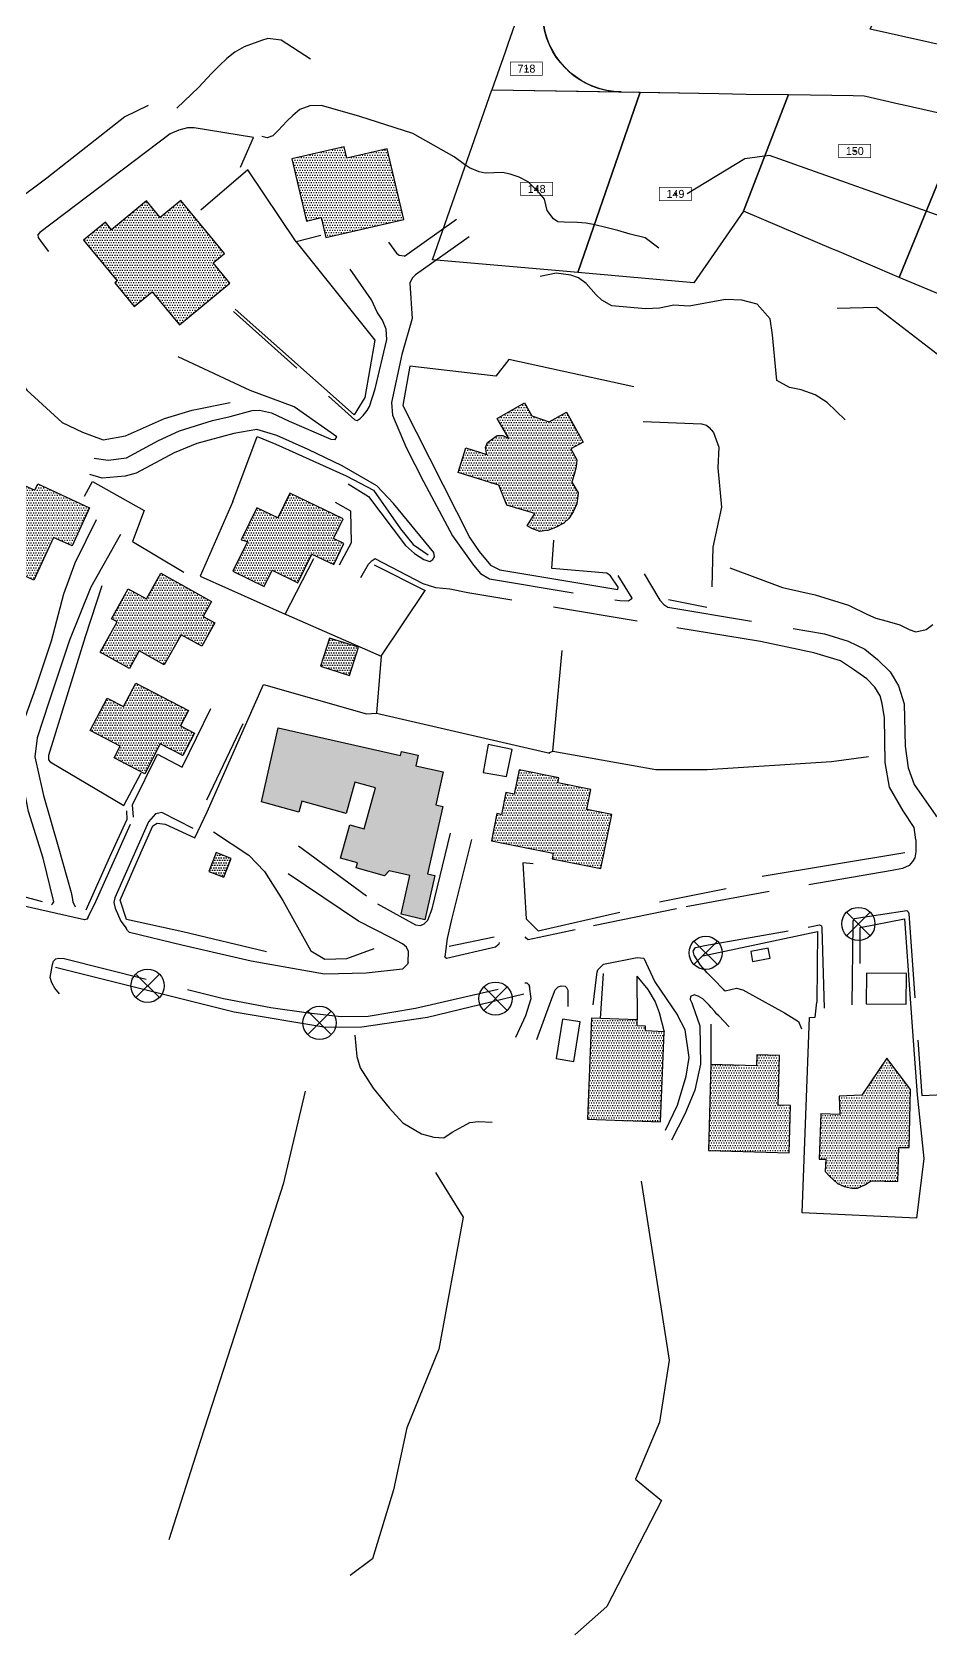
# Model space of a CAD drawing. Header units: metres. Extents: x 222509 to 223547, y 765290 to 766147.
# Drawn here: x 223133 to 223267.8, y 765388.2 to 765628.6 of the extents above; entities that cross this region are included whole.
import ezdxf
from ezdxf.enums import TextEntityAlignment as Align

# ---------------------------------------------------------------- set-up
doc = ezdxf.new("R2010")
doc.units = ezdxf.units.M
doc.linetypes.add('DASHED', pattern=[19.05, 12.7, -6.35])
for name, color, linetype, lineweight in [('M1510', 8, 'Continuous', 25), ('M2207', 8, 'Continuous', 25), ('M2401', 8, 'DASHED', 25), ('M2404', 8, 'DASHED', 25), ('M2405', 8, 'DASHED', 25), ('M2605', 8, 'Continuous', 25)]:
    doc.layers.add(name, color=color, linetype=linetype, lineweight=lineweight)
for name, color, linetype in [('M2200', 8, 'Continuous'), ('M2299', 9, 'Continuous'), ('M2602', 8, 'Continuous'), ('M2606', 253, 'Continuous'), ('M4402', 8, 'Continuous'), ('pcell', 160, 'Continuous'), ('scellno', 160, 'Continuous')]:
    doc.layers.add(name, color=color, linetype=linetype)
doc.styles.add('HEBTXT', font='HEBTXT.SHX', dxfattribs={"width": 0.86})
doc.styles.add('MAVAT_HEBTXT', font='HEBTXT')
pattern_1 = [(0, (0, 0), (0.1875, 0.375), [0, -0.375])]

# ---------------------------------------------------------------- blocks, each defined once
blk = doc.blocks.new('Cellno')
at = {"color": 2}
for points in [[(-0.4, 0), (0.4, 0)], [(0, 0.4), (0, -0.4)]]:
    blk.add_lwpolyline(points, dxfattribs=at)
at = {"layer": 'scellno', "const_width": 0.25}
blk.add_lwpolyline([(6, 2.5), (-6, 2.5), (-6, -2.5), (6, -2.5)], close=True, dxfattribs=at)
at = {"layer": 'scellno', "style": 'HEBTXT'}
blk.add_attdef('CELLNO', text='', height=3, dxfattribs=at).set_placement((0, 0), align=Align.MIDDLE)
at = {"layer": 'scellno', "style": 'HEBTXT', "flags": 1}
for tag, p in [('CODE', (-0.29, -6)), ('AREA', (0.21, -8.97))]:
    blk.add_attdef(tag, text='', height=2.5, dxfattribs=at).set_placement(p, align=Align.CENTER)
blk = doc.blocks.new('G$C915B2375')
at = {"layer": 'pcell'}
for points in [[(223268.51, 765650.67), (223291.51, 765640.63), (223286.65, 765629.94, -0.248811), (223276.53, 765625.03), (223258.65, 765629.02)], [(223209.67, 765629.7), (223205.38, 765629.76), (223204.29, 765626.63), (223203.92, 765625.56), (223201.95, 765619.9), (223221.32, 765619.6, -0.363734)]]:
    blk.add_lwpolyline(points, format="xyb", close=True, dxfattribs=at)
blk.add_lwpolyline([(223209.67, 765629.7, 0.354484), (223220.93, 765619.61), (223235.98, 765619.34), (223240.06, 765619.28), (223246.4, 765619.19), (223249.73, 765619.14), (223256.11, 765619.05), (223257.74, 765619.03), (223257.99, 765618.97), (223262.94, 765617.81), (223263.47, 765617.7), (223272.75, 765615.62)], format="xyb", dxfattribs=at)
blk.add_lwpolyline([(223276.53, 765625.03), (223258.65, 765629.02)], dxfattribs=at)
for points in [[(223201.95, 765619.9), (223224.16, 765619.54), (223214.82, 765592.52), (223212.64, 765592.71), (223193.06, 765594.44)], [(223224.16, 765619.54), (223235.98, 765619.34), (223240.06, 765619.28), (223246.4, 765619.19), (223239.65, 765601.74), (223232.21, 765590.99), (223214.82, 765592.52)], [(223246.4, 765619.19), (223249.73, 765619.14), (223256.11, 765619.05), (223257.74, 765619.03), (223257.99, 765618.97), (223262.94, 765617.81), (223263.47, 765617.7), (223272.75, 765615.62), (223263.02, 765591.79), (223253.7, 765595.76), (223253.14, 765595.99), (223239.65, 765601.74)], [(223272.75, 765615.62), (223273.61, 765615.43), (223280.12, 765612.68), (223293.72, 765606.92), (223283.81, 765582.93), (223269.45, 765589.05), (223268.98, 765589.25), (223263.02, 765591.79)]]:
    blk.add_lwpolyline(points, close=True, dxfattribs=at)
at = {"layer": 'scellno', "xscale": 0.4, "yscale": 0.4, "zscale": 0.4}
for p, values in [((223207.13, 765623.09), {'CELLNO': '718'}), ((223256.35, 765610.74), {'CELLNO': '150'}), ((223208.66, 765605.05), {'CELLNO': '148'}), ((223229.47, 765604.31), {'CELLNO': '149'})]:
    blk.add_blockref('Cellno', p, dxfattribs=at).add_auto_attribs(values)
blk = doc.blocks.new('M4402')
for p, q in [((0.664, -0.664), (-0.664, 0.664)), ((0.664, 0.664), (-0.664, -0.664))]:
    blk.add_line(p, q)
blk.add_circle((0, 0), 0.996)
at = {"style": 'MAVAT_HEBTXT', "flags": 1}
for tag, p in [('MARK', (0, 2.301)), ('HEIGHT', (0, -2.3))]:
    blk.add_attdef(tag, text='', height=2, dxfattribs=at).set_placement(p, align=Align.MIDDLE)
at = {"style": 'MAVAT_HEBTXT'}
blk.add_attdef('NAME', text='', height=2, dxfattribs=at).set_placement((0, -4.868), align=Align.MIDDLE)
blk = doc.blocks.new('G$CEBE070F1')
at = {"layer": 'M2299'}
h = blk.add_hatch(dxfattribs=at)
h.set_pattern_fill('DOTS', color=256, scale=6, style=0)
h.set_pattern_definition(pattern_1)
h.paths.add_polyline_path([(223171.98, 765609.54), (223174.15, 765600.23), (223176.36, 765600.75), (223177.07, 765597.75), (223188.74, 765600.47), (223186.26, 765611.08), (223180.21, 765609.67), (223179.81, 765611.37)])
h = blk.add_hatch(dxfattribs=at)
h.set_pattern_fill('DOTS', color=256, scale=6, style=0)
h.set_pattern_definition(pattern_1)
h.paths.add_polyline_path([(223140.75, 765597.35), (223145.77, 765591.27), (223145.41, 765590.97), (223148.35, 765587.41), (223151.01, 765589.61), (223155.11, 765584.66), (223162.67, 765590.9), (223160.15, 765593.95), (223161.88, 765595.38), (223155.32, 765603.31), (223152.22, 765600.75), (223150.15, 765603.25), (223144.94, 765598.94), (223144.02, 765600.05)])
h = blk.add_hatch(dxfattribs=at)
h.set_pattern_fill('DOTS', color=256, scale=6, style=0)
h.set_pattern_definition(pattern_1)
h.paths.add_polyline_path([(223196.88, 765562.54), (223198.02, 765566.21), (223201.18, 765565.22), (223200.99, 765566.26), (223201.31, 765567.05), (223202.76, 765568.08), (223203.58, 765568.1), (223204.48, 765567.61), (223202.76, 765570.64), (223206.83, 765572.95), (223207.93, 765571.01), (223210.55, 765570.15), (223213.15, 765571.59), (223215.64, 765567.1), (223213.79, 765566.07), (223214.7, 765564.44), (223214.59, 765563.38), (223214.3, 765562.22), (223213.91, 765561.09), (223214.88, 765559.46), (223214.67, 765557.82), (223214.13, 765556.61), (223213.49, 765555.64), (223212.71, 765554.92), (223211.6, 765554.34), (223210.49, 765553.86), (223209.14, 765553.7), (223207.92, 765554.12), (223207.24, 765554.54), (223208.38, 765556.39), (223204.21, 765557.64), (223202.97, 765560.65)])
h = blk.add_hatch(dxfattribs=at)
h.set_pattern_fill('DOTS', color=256, scale=6, style=0)
h.set_pattern_definition(pattern_1)
h.paths.add_polyline_path([(223121.71, 765567.21), (223128.21, 765564.56), (223129.89, 765561.5), (223133.44, 765559.86), (223133.88, 765560.82), (223141.65, 765557.24), (223139.02, 765551.52), (223136.24, 765552.8), (223133.29, 765546.4), (223130.61, 765547.64), (223130.35, 765547.08), (223126.66, 765548.77), (223128.3, 765552.33), (223126.88, 765552.99), (223123.94, 765551.54), (223119.89, 765553.5), (223120.92, 765555.63), (223117.64, 765557.22)])
h = blk.add_hatch(dxfattribs=at)
h.set_pattern_fill('DOTS', color=256, scale=6, style=0)
h.set_pattern_definition(pattern_1)
h.paths.add_polyline_path([(223163.14, 765547.73), (223167.81, 765545.45), (223169, 765547.88), (223172.87, 765545.99), (223174.98, 765550.3), (223178.24, 765548.72), (223179.78, 765551.88), (223178.22, 765552.64), (223179.64, 765555.56), (223171.66, 765559.45), (223169.84, 765555.72), (223166.72, 765557.24), (223164.37, 765552.43), (223165.32, 765552.2)])
h = blk.add_hatch(dxfattribs=at)
h.set_pattern_fill('DOTS', color=256, scale=6, style=0)
h.set_pattern_definition(pattern_1)
h.paths.add_polyline_path([(223144.94, 765540.57), (223147.45, 765545.06), (223150.15, 765543.56), (223152.31, 765547.44), (223159.94, 765543.19), (223158.69, 765540.95), (223160.43, 765539.98), (223158.48, 765536.47), (223155.38, 765538.2), (223152.84, 765533.67), (223149.08, 765535.77), (223147.61, 765533.13), (223143.24, 765535.57), (223145.77, 765540.11)])
h = blk.add_hatch(dxfattribs=at)
h.set_pattern_fill('DOTS', color=256, scale=6, style=0)
h.set_pattern_definition(pattern_1)
h.paths.add_polyline_path([(223177.61, 765537.69), (223176.27, 765533.49), (223180.61, 765532.11), (223181.95, 765536.31)])
h = blk.add_hatch(dxfattribs=at)
h.set_pattern_fill('DOTS', color=256, scale=6, style=0)
h.set_pattern_definition(pattern_1)
h.paths.add_polyline_path([(223141.74, 765523.83), (223144.26, 765528.7), (223146.73, 765527.42), (223148.55, 765530.93), (223156.46, 765526.82), (223155.29, 765524.55), (223157.38, 765523.46), (223155.62, 765520.07), (223152.23, 765521.83), (223149.9, 765517.35), (223145.31, 765519.73), (223146.23, 765521.5)])
h = blk.add_hatch(dxfattribs=at)
h.set_pattern_fill('DOTS', color=256, scale=6, style=0)
h.set_pattern_definition(pattern_1)
h.paths.add_polyline_path([(223169.93, 765524.24), (223188.25, 765520.09), (223188.39, 765520.7), (223190.91, 765520.13), (223190.55, 765518.56), (223194.66, 765517.63), (223193.54, 765512.67), (223194.6, 765512.43), (223192.31, 765502.33), (223193.42, 765502.08), (223191.92, 765495.47), (223188.34, 765496.28), (223189.66, 765502.08), (223186.55, 765502.79), (223185.87, 765502.04), (223181.6, 765503.23), (223181.81, 765503.99), (223179.26, 765504.69), (223180.64, 765509.67), (223182.78, 765509.08), (223184.49, 765515.24), (223181.42, 765516.09), (223180.12, 765511.4), (223173.46, 765513.24), (223173.01, 765511.6), (223167.41, 765513.15)])
h = blk.add_hatch(dxfattribs=at)
h.set_pattern_fill('DOTS', color=256, scale=6, style=0)
h.set_pattern_definition(pattern_1)
h.paths.add_polyline_path([(223201.87, 765507.29), (223211.15, 765505.42), (223210.99, 765504.6), (223218.28, 765503.13), (223219.92, 765511.25), (223216.17, 765512.01), (223216.77, 765514.97), (223211.84, 765515.97), (223211.99, 765516.72), (223206.04, 765517.92), (223205.3, 765514.28), (223204.03, 765514.54), (223203.37, 765511.26), (223202.69, 765511.39)])
h = blk.add_hatch(dxfattribs=at)
h.set_pattern_fill('DOTS', color=256, scale=6, style=0)
h.set_pattern_definition(pattern_1)
h.paths.add_polyline_path([(223160.64, 765505.52), (223159.54, 765502.7), (223161.79, 765501.82), (223162.89, 765504.64)])
h = blk.add_hatch(dxfattribs=at)
h.set_pattern_fill('DOTS', color=256, scale=6, style=0)
h.set_pattern_definition(pattern_1)
h.paths.add_polyline_path([(223216.88, 765480.7), (223216.3, 765465.57), (223227.25, 765465.14), (223227.77, 765478.67), (223224.96, 765478.78), (223224.99, 765479.5), (223223.71, 765479.55), (223223.74, 765480.43)])
h = blk.add_hatch(dxfattribs=at)
h.set_pattern_fill('DOTS', color=256, scale=6, style=0)
h.set_pattern_definition(pattern_1)
h.paths.add_polyline_path([(223234.79, 765473.75), (223234.42, 765460.84), (223246.52, 765460.5), (223246.72, 765467.59), (223244.86, 765467.65), (223245.08, 765475.11), (223241.65, 765475.21), (223241.6, 765473.55)])
h = blk.add_hatch(dxfattribs=at)
h.set_pattern_fill('DOTS', color=256, scale=6, style=0)
h.set_pattern_definition(pattern_1)
h.paths.add_polyline_path([(223251.27, 765466.33), (223251.03, 765459.58), (223251.99, 765459.55), (223251.92, 765457.72), (223252.63, 765456.97), (223253.78, 765455.9), (223254.78, 765455.44), (223255.89, 765455.23), (223256.77, 765455.22), (223257.84, 765455.71), (223258.79, 765456.31), (223262.81, 765456.22), (223262.93, 765461.33), (223264.49, 765461.3), (223264.7, 765469.98), (223261.13, 765474.68), (223257.39, 765469.13), (223254.02, 765469.02), (223254.11, 765466.23)])
at = {"layer": 'M1510'}
for points in [[(223174.74, 765624.53, 553.94), (223170.38, 765627.34, 553.59), (223168.34, 765627.59, 553.55), (223167.39, 765627.33, 553.55), (223164.8, 765626.37, 553.64), (223163.42, 765625.55, 553.68), (223162.24, 765624.63, 553.8), (223161.09, 765623.5, 553.91), (223159.94, 765622.36, 554.22), (223158.02, 765620.3, 554.78), (223154.74, 765617.18, 555.18)], [(223150.4, 765617.55, 554.57), (223146.95, 765615.84, 555.01), (223135.23, 765606.64, 555.39), (223130.3, 765602.97, 555.5), (223129.13, 765601.63, 555.52), (223126.81, 765597.71, 555.64), (223126.69, 765595.84, 555.7)], [(223226.96, 765596.16, 560.35), (223224.93, 765597.74, 560.3), (223222.66, 765598.29, 560.18), (223220.84, 765598.8, 560.03), (223219.01, 765599.29, 559.96), (223217.4, 765599.69, 559.95), (223216.07, 765599.91, 559.87), (223214.78, 765600.04, 559.78), (223212.8, 765600.07, 559.58), (223211.83, 765600.14, 559.43), (223211.17, 765600.56, 559.39), (223210.25, 765601.8, 559.33), (223209.82, 765603.54, 559.14), (223209.09, 765604.42, 559.08), (223207.4, 765606.12, 558.94), (223206.04, 765606.82, 558.85), (223204.67, 765607.26, 558.82), (223203.56, 765607.51, 558.76), (223200.95, 765607.43, 558.7), (223200.03, 765607.59, 558.55), (223198.6, 765608.19, 558.29), (223197.82, 765608.73, 558.07), (223196.29, 765609.85, 557.58), (223190.1, 765613.38, 557.11), (223182.16, 765615.93, 556.73), (223176.42, 765617.54, 556.42), (223174.64, 765617.52, 556.4), (223173.17, 765616.96, 556.36), (223172.11, 765616.06, 556.38), (223171.21, 765615.19, 556.4), (223169.9, 765613.83, 556.4), (223169.09, 765613.01, 556.39), (223168.24, 765612.7, 556.37), (223167.44, 765612.89, 556.37)], [(223254.93, 765570.44, 567.4), (223252.2, 765573.01, 566.95), (223250.39, 765574.18, 566.82), (223248.33, 765574.91, 566.74), (223246.56, 765575.27, 566.69), (223244.65, 765576.3, 566.4), (223244.03, 765583.15, 565.11), (223243.66, 765585.57, 564.73), (223241.7, 765587.79, 564.41), (223239.43, 765588.37, 564.36), (223236.99, 765588.47, 564.35), (223231.53, 765587.46, 563.83), (223229.23, 765587.6, 563.85), (223227.06, 765587.15, 563.83), (223224.98, 765587.05, 563.93), (223219.94, 765587.54, 563.88), (223218.44, 765588.35, 563.7), (223217.6, 765589.16, 563.48), (223216.08, 765590.86, 563.24), (223214.95, 765591.73, 563), (223213.78, 765592.1, 562.83), (223211.6, 765592.41, 562.75), (223209.17, 765591.93, 562.75)], [(223355.32, 765531.12, 567.71), (223355.1, 765533.98, 567.69), (223355.01, 765540.63, 566.48), (223353.65, 765548.96, 566.25), (223351.51, 765552.71, 565.74), (223347.9, 765555.7, 565.57), (223342.07, 765557.67, 565.48), (223333.86, 765558.8, 566.04), (223325.88, 765556.35, 566.21), (223317.99, 765558.97, 566.16), (223307.05, 765561.45, 566.42), (223303.36, 765559.96, 566.85), (223298.63, 765558.05, 569.44), (223287.86, 765562.36, 567.71), (223282.25, 765563.33, 567.67), (223279.87, 765571.65, 568.7), (223276.8, 765574.89, 566.25), (223271.74, 765579.53, 565.48), (223269.33, 765579.79, 563.77), (223259.63, 765587.29, 563.04), (223253.71, 765587.13, 562.95)], [(223224.65, 765570.17, 567.57), (223233.37, 765569.81, 567.56), (223234.1, 765569.62, 567.62), (223234.53, 765569.29, 567.67), (223235.19, 765568.54, 567.79), (223235.96, 765566.33, 568.23), (223235.83, 765563.21, 568.66), (223236.37, 765557.32, 568.4), (223235.06, 765551.35, 567.9), (223234.92, 765545.39, 567.25)], [(223237.61, 765548.24, 567.84), (223245.52, 765545.28, 567.2), (223250.43, 765544.19, 567.2), (223255.39, 765542.65, 567.18), (223258.26, 765541.24, 566.86), (223259.5, 765540.67, 566.76), (223261.2, 765540.24, 566.56), (223263.09, 765539.67, 566.56), (223264.48, 765538.99, 566.59), (223265.5, 765538.63, 566.78), (223267.07, 765538.96, 566.93), (223268.05, 765539.74, 567.13)], [(223181.42, 765478.17, 550.89), (223181.72, 765474.93, 550.93), (223182.19, 765473.27, 551.03), (223184.15, 765470.22, 551.19), (223186.55, 765467.23, 551.32), (223188.62, 765465.02, 551.43), (223191.41, 765463.36, 551.65), (223193.23, 765462.88, 551.7), (223194.75, 765462.77, 551.83), (223195.98, 765463.59, 551.9), (223197.63, 765464.52, 551.9), (223198.63, 765465.04, 551.82), (223199.96, 765465.18, 551.82), (223201.98, 765465.09, 551.78)]]:
    blk.add_polyline3d(points, dxfattribs=at)
at = {"layer": 'M2200'}
for points in [[(223171.98, 765609.54, 565.81), (223174.15, 765600.23, 567.97), (223176.36, 765600.75, 567.97), (223177.07, 765597.75, 567.97), (223188.74, 765600.47, 567.97), (223186.26, 765611.08, 567.97), (223180.21, 765609.67, 566.45), (223179.81, 765611.37, 566.45)], [(223140.75, 765597.35, 562.91), (223145.77, 765591.27, 566.02), (223145.41, 765590.97, 566.02), (223148.35, 765587.41, 566.02), (223151.01, 765589.61, 569.27), (223155.11, 765584.66, 565.5), (223162.67, 765590.9, 565.48), (223160.15, 765593.95, 568.68), (223161.88, 765595.38, 568.68), (223155.32, 765603.31, 564.99), (223152.22, 765600.75, 569.17), (223150.15, 765603.25, 569.17), (223144.94, 765598.94, 568.77), (223144.02, 765600.05, 563.25)], [(223196.88, 765562.54, 571.17), (223198.02, 765566.21, 571.17), (223201.18, 765565.22, 576.01), (223200.99, 765566.26, 576.01), (223201.31, 765567.05, 576.01), (223202.76, 765568.08, 576.01), (223203.58, 765568.1, 576.01), (223204.48, 765567.61, 573.92), (223202.76, 765570.64, 573.92), (223206.83, 765572.95, 573.92), (223207.93, 765571.01, 573.92), (223210.55, 765570.15, 571.23), (223213.15, 765571.59, 571.23), (223215.64, 765567.1, 571.23), (223213.79, 765566.07, 571.23), (223214.7, 765564.44, 571.37), (223214.59, 765563.38, 571.37), (223214.3, 765562.22, 571.37), (223213.91, 765561.09, 571.37), (223214.88, 765559.46, 570.58), (223214.67, 765557.82, 570.58), (223214.13, 765556.61, 570.58), (223213.49, 765555.64, 570.58), (223212.71, 765554.92, 570.58), (223211.6, 765554.34, 570.58), (223210.49, 765553.86, 570.58), (223209.14, 765553.7, 570.58), (223207.92, 765554.12, 570.58), (223207.24, 765554.54, 570.56), (223208.38, 765556.39, 571.36), (223204.21, 765557.64, 571.36), (223202.97, 765560.65, 573.99)], [(223121.71, 765567.21, 560.24), (223128.21, 765564.56, 560.44), (223129.89, 765561.5, 560.44), (223133.44, 765559.86, 560.44), (223133.88, 765560.82, 560.44), (223141.65, 765557.24, 560.92), (223139.02, 765551.52, 560.92), (223136.24, 765552.8, 560.92), (223133.29, 765546.4, 560.78), (223130.61, 765547.64, 560.78), (223130.35, 765547.08, 560.78), (223126.66, 765548.77, 560.78), (223128.3, 765552.33, 560.78), (223126.88, 765552.99, 562.17), (223123.94, 765551.54, 562.07), (223119.89, 765553.5, 561.98), (223120.92, 765555.63, 561.98), (223117.64, 765557.22, 559.79)], [(223163.14, 765547.73, 563.07), (223167.81, 765545.45, 563.07), (223169, 765547.88, 565.99), (223172.87, 765545.99, 565.99), (223174.98, 765550.3, 567.16), (223178.24, 765548.72, 567.16), (223179.78, 765551.88, 567.16), (223178.22, 765552.64, 567.16), (223179.64, 765555.56, 567.16), (223171.66, 765559.45, 567.14), (223169.84, 765555.72, 567.14), (223166.72, 765557.24, 566.45), (223164.37, 765552.43, 566.45), (223165.32, 765552.2, 566.45)], [(223144.94, 765540.57, 560.22), (223147.45, 765545.06, 560.38), (223150.15, 765543.56, 561.16), (223152.31, 765547.44, 561.16), (223159.94, 765543.19, 561.16), (223158.69, 765540.95, 561.16), (223160.43, 765539.98, 561.16), (223158.48, 765536.47, 561.16), (223155.38, 765538.2, 561.16), (223152.84, 765533.67, 561.16), (223149.08, 765535.77, 557.34), (223147.61, 765533.13, 557.34), (223143.24, 765535.57, 557.34), (223145.77, 765540.11, 560.65)], [(223177.61, 765537.69, 558.97), (223176.27, 765533.49, 558.97), (223180.61, 765532.11, 558.97), (223181.95, 765536.31, 558.97)], [(223141.74, 765523.83, 559.98), (223144.26, 765528.7, 560.13), (223146.73, 765527.42, 560.54), (223148.55, 765530.93, 560.54), (223156.46, 765526.82, 560.54), (223155.29, 765524.55, 560.54), (223157.38, 765523.46, 560.54), (223155.62, 765520.07, 560.54), (223152.23, 765521.83, 560.51), (223149.9, 765517.35, 559.02), (223145.31, 765519.73, 560.41), (223146.23, 765521.5, 560.41)], [(223169.93, 765524.24, 562.33), (223188.25, 765520.09, 562.52), (223188.39, 765520.7, 562.52), (223190.91, 765520.13, 562.52), (223190.55, 765518.56, 562.52), (223194.66, 765517.63, 559.48), (223193.54, 765512.67, 562.61), (223194.6, 765512.43, 562.61), (223192.31, 765502.33, 564.07), (223193.42, 765502.08, 564.07), (223191.92, 765495.47, 562.98), (223188.34, 765496.28, 562.98), (223189.66, 765502.08, 562.85), (223186.55, 765502.79, 562.76), (223185.87, 765502.04, 562.76), (223181.6, 765503.23, 562.47), (223181.81, 765503.99, 559.76), (223179.26, 765504.69, 559.76), (223180.64, 765509.67, 559.76), (223182.78, 765509.08, 562.33), (223184.49, 765515.24, 562.33), (223181.42, 765516.09, 562.33), (223180.12, 765511.4, 562.33), (223173.46, 765513.24, 562.33), (223173.01, 765511.6, 562.33), (223167.41, 765513.15, 562.33)], [(223201.87, 765507.29, 560.52), (223211.15, 765505.42, 560.76), (223210.99, 765504.6, 560.76), (223218.28, 765503.13, 560.76), (223219.92, 765511.25, 560.92), (223216.17, 765512.01, 560.92), (223216.77, 765514.97, 560.92), (223211.84, 765515.97, 560.92), (223211.99, 765516.72, 560.92), (223206.04, 765517.92, 560.92), (223205.3, 765514.28, 560.92), (223204.03, 765514.54, 560.92), (223203.37, 765511.26, 560.92), (223202.69, 765511.39, 560.92)], [(223160.64, 765505.52, 551.73), (223159.54, 765502.7, 551.71), (223161.79, 765501.82, 551.73), (223162.89, 765504.64, 551.73)], [(223216.88, 765480.7, 560.38), (223216.3, 765465.57, 562.01), (223227.25, 765465.14, 560.74), (223227.77, 765478.67, 560.74), (223224.96, 765478.78, 560.74), (223224.99, 765479.5, 560.74), (223223.71, 765479.55, 560.74), (223223.74, 765480.43, 560.74)], [(223234.79, 765473.75, 558.62), (223234.42, 765460.84, 558.51), (223246.52, 765460.5, 558.84), (223246.72, 765467.59, 558.91), (223244.86, 765467.65, 559.16), (223245.08, 765475.11, 559.16), (223241.65, 765475.21, 559.16), (223241.6, 765473.55, 559.16)], [(223251.27, 765466.33, 562.87), (223251.03, 765459.58, 562.87), (223251.99, 765459.55, 562.87), (223251.92, 765457.72, 562.87), (223252.63, 765456.97, 562.87), (223253.78, 765455.9, 562.87), (223254.78, 765455.44, 562.87), (223255.89, 765455.23, 562.87), (223256.77, 765455.22, 562.87), (223257.84, 765455.71, 562.87), (223258.79, 765456.31, 562.87), (223262.81, 765456.22, 562.87), (223262.93, 765461.33, 562.87), (223264.49, 765461.3, 562.87), (223264.7, 765469.98, 561.04), (223261.13, 765474.68, 559.82), (223257.39, 765469.13, 560.87), (223254.02, 765469.02, 560.9), (223254.11, 765466.23, 562.95)]]:
    blk.add_polyline3d(points, close=True, dxfattribs=at)
at = {"layer": 'M2207'}
for points in [[(223201.39, 765521.73, 556.56), (223200.62, 765517.56, 556.56), (223204.16, 765516.94, 556.56), (223204.99, 765520.97, 556.56), (223201.39, 765521.73, 556.56)], [(223240.75, 765490.72, 557.75), (223241.04, 765489.2, 557.75), (223243.67, 765489.69, 557.75), (223243.38, 765491.22, 557.75), (223240.75, 765490.72, 557.75)], [(223258.12, 765487.47, 560.25), (223258.07, 765482.86, 560.27), (223264.07, 765482.79, 560.5), (223264.12, 765487.4, 560.5), (223258.12, 765487.47, 560.25)], [(223212.52, 765480.54, 556.47), (223211.6, 765474.63, 556.5), (223214.24, 765474.22, 556.5), (223215.16, 765480.13, 556.5), (223212.52, 765480.54, 556.47)]]:
    blk.add_polyline3d(points, close=True, dxfattribs=at)
at = {"layer": 'M2401'}
for points in [[(223186.45, 765597.06, 561.32), (223187.63, 765595.44, 561.35), (223188.05, 765595.1, 561.35), (223188.82, 765595, 561.34), (223188.83, 765594.99, 561.33), (223196.63, 765600.52, 559.92)], [(223198.52, 765597.88, 560.08), (223190.51, 765592.19, 561.47), (223189.98, 765591.65, 561.6), (223189.64, 765590.93, 561.72), (223189.99, 765585.64, 562.32), (223188.46, 765580.22, 562.92), (223186.92, 765573.02, 563.33), (223187.04, 765571.12, 563.28), (223189.08, 765566.27, 563.2), (223191.71, 765561.18, 563.19), (223196.07, 765553.05, 563.17), (223199.17, 765548.63, 563.33), (223200.24, 765547.37, 563.43), (223201.61, 765546.59, 563.46), (223221.11, 765543.33, 564.52), (223222.44, 765543.28, 564.69), (223222.97, 765543.67, 564.78), (223220.87, 765547.07, 565.71)], [(223163.23, 765586.65, 561.51), (223181.39, 765570.42, 562.96), (223181.73, 765570.33, 562.98), (223182.21, 765570.64, 562.98), (223182.67, 765571.09, 562.98), (223183.25, 765571.83, 562.98), (223183.6, 765572.43, 562.98), (223184.47, 765575.09, 562.98), (223186.18, 765582.47, 562.7), (223186.12, 765584.02, 562.46), (223185.56, 765585.35, 562.27), (223184.77, 765586.59, 562.04), (223183.92, 765588.43, 561.76), (223180.7, 765593.04, 561.51)], [(223178.73, 765567.86, 562.75), (223172.33, 765572.38, 562.39), (223165.71, 765574.83, 561.84), (223154.91, 765579.87, 560.91)], [(223180.41, 765560.81, 560.35), (223183.46, 765558.93, 560.64), (223188.99, 765551.59, 561.79), (223190.36, 765550.38, 562.02), (223191.74, 765549.49, 562.5), (223192.67, 765549.16, 562.93), (223193.1, 765549.49, 562.97), (223193.37, 765549.86, 563.01), (223193.27, 765550.51, 563.03), (223187.21, 765557.87, 563), (223184.7, 765560.52, 562.94)], [(223179.11, 765548.66, 560.17), (223180.88, 765552.03, 560.32), (223180.79, 765556.74, 560.41), (223178.5, 765558.01, 560.33)], [(223265.5, 765507.43, 560.9), (223265.24, 765509.28, 561.3), (223263.61, 765511.81, 561.74), (223261.55, 765515.34, 562.34), (223260.89, 765519.02, 562.8), (223260.82, 765525.72, 563.39), (223260.47, 765527.88, 563.5), (223260.15, 765529.05, 563.64), (223259.34, 765530.35, 563.77), (223258.17, 765531.59, 563.92), (223256.16, 765533, 564.22), (223254.19, 765534.27, 564.59), (223250.19, 765535.48, 564.8), (223242.21, 765537.16, 564.9), (223223.71, 765540.24, 564.61), (223198.35, 765544.48, 563.24), (223195.65, 765545.01, 563.16), (223193.56, 765545.25, 562.98), (223191.65, 765545.84, 562.63), (223184.47, 765549.58, 560.7), (223183.84, 765549.18, 560.55), (223183.41, 765548.71, 560.46), (223182.27, 765546.75, 560.14)], [(223224.77, 765547.32, 565.52), (223227, 765543.61, 564.74), (223227.13, 765543.4, 564.73), (223227.71, 765542.72, 564.73), (223228.33, 765542.34, 564.73), (223251.81, 765538.35, 564.9), (223255.35, 765537.21, 564.68), (223257.84, 765536.04, 564.41), (223259.75, 765534.48, 564.04), (223261.65, 765532.65, 563.83), (223262.89, 765530.55, 563.68), (223263.75, 765527.86, 563.52), (223263.9, 765521.49, 562.91), (223264.35, 765518.24, 562.58), (223265.26, 765515.73, 562.23), (223268.5, 765511.09, 561.39), (223270.99, 765509.4, 561.31)], [(223141.44, 765495.84, 546.32), (223142.57, 765498.2, 547.1), (223148.22, 765510.82, 551.63), (223148.08, 765512.7, 552.1), (223151.8, 765520.27, 552.86), (223155.54, 765518.32, 553.06), (223159.82, 765527.13, 553.55)], [(223164.63, 765524.85, 553.63), (223157.15, 765509.15, 552.59), (223152.46, 765511.52, 552.29), (223152.01, 765511.44, 552.19), (223151.51, 765511.32, 551.95), (223150.49, 765510.14, 551.6), (223145.41, 765498.75, 547.5), (223145.27, 765498.03, 547.29), (223145.5, 765497.22, 547.12), (223146.35, 765495.24, 547.04), (223147.11, 765494.2, 547.04)], [(223172.94, 765506.55, 553.74), (223184.79, 765497.83, 553.68), (223190.5, 765494.68, 553.25), (223191.25, 765494.58, 553.3), (223191.79, 765494.83, 553.35), (223192.36, 765495.39, 553.47), (223193.01, 765497.12, 553.62), (223195.77, 765508.46, 554.3)], [(223198.9, 765507.48, 554.31), (223195.88, 765495.52, 553.54), (223195.24, 765492.67, 553.04), (223194.9, 765489.92, 552.83)], [(223189.39, 765489.06, 552.14), (223189.43, 765490.69, 552.61), (223189.15, 765491.33, 552.79), (223188.56, 765491.86, 552.9), (223186.83, 765492.73, 553.16), (223181.95, 765495.23, 553.57), (223169.9, 765503.34, 553.6)], [(223264.47, 765496.4, 559.92), (223266.4, 765469.08, 557.63), (223278.55, 765469.64, 558.35)], [(223251.4, 765494.24, 558.39), (223251.74, 765482.21, 556.49)], [(223255.94, 765482.71, 556.61), (223256.12, 765494.79, 558.89)], [(223137.14, 765484.37, 545.22), (223136.45, 765485.19, 545.33), (223135.97, 765485.98, 545.41), (223135.73, 765486.78, 545.53), (223136.07, 765488.76, 545.72)], [(223217.13, 765482.68, 554.38), (223217.62, 765486.83, 555.07), (223217.74, 765487.6, 555.18), (223217.85, 765487.96, 555.25), (223218.66, 765488.82, 555.27), (223223.71, 765489.8, 555.83), (223224.73, 765489.7, 555.87), (223226.38, 765486.14, 555.89), (223229.75, 765481.14, 554.89)], [(223235.9, 765485.79, 555.53), (223234.22, 765487.48, 555.86), (223233.24, 765488.65, 556.16), (223232.25, 765490.14, 556.54)], [(223235.93, 765485.75, 555.52), (223236.64, 765485.03, 555.57), (223236.91, 765484.82, 555.57), (223238.62, 765485.18, 555.66), (223239.56, 765484.95, 555.66), (223245.83, 765481.5, 555.97), (223247.93, 765480.18, 555.95), (223248.34, 765479.11, 555.95)], [(223207.56, 765485.48, 554.23), (223207.77, 765483.61, 553.83), (223207.01, 765481.06, 553.35), (223205.51, 765477.78, 552.43)], [(223208.71, 765477.48, 552.65), (223210.81, 765483.23, 554.04), (223211.42, 765484.96, 554.38), (223211.87, 765485.39, 554.46), (223212.35, 765485.55, 554.54), (223212.95, 765485.5, 554.56), (223213.14, 765485.29, 554.57), (223213.31, 765484.89, 554.58), (223213.35, 765482.43, 554.21)], [(223237.51, 765479.42, 555.54), (223235.95, 765481.03, 555.49), (223235.66, 765481.32, 555.45), (223235.31, 765481.73, 555.44), (223234.82, 765482.3, 555.41), (223234.52, 765482.63, 555.39), (223234.22, 765482.97, 555.39), (223233.59, 765483.58, 555.44), (223232.87, 765484.01, 555.48), (223232.27, 765484.19, 555.46), (223231.72, 765483.96, 555.39), (223231.68, 765483.51, 555.31), (223231.9, 765483.01, 555.19), (223232, 765482.72, 555.14)]]:
    blk.add_polyline3d(points, dxfattribs=at)
at = {"layer": 'M2404'}
for points in [[(223265.5, 765507.43, 560.9), (223265.48, 765505.62, 560.51), (223265.33, 765504.73, 560.34), (223265.01, 765504.2, 560.28), (223264.49, 765503.58, 560.25), (223263.49, 765503.14, 560.07), (223261.97, 765502.84, 559.84), (223243.54, 765499.67, 557.95), (223229.61, 765497.11, 556.55), (223214.41, 765493.97, 554.93), (223207.38, 765492.44, 554.06), (223207.08, 765492.68, 554.03), (223206.92, 765492.89, 554.03)], [(223141.44, 765495.84, 546.32), (223141.21, 765495.55, 546.25), (223140.87, 765495.45, 546.22), (223131.4, 765497.6, 544.91), (223125.54, 765498.95, 543.99), (223119.49, 765500.37, 543.04), (223108.33, 765500.61, 541.18), (223097, 765500.74, 539.35), (223084.15, 765500.64, 537.33), (223066.41, 765500.77, 534.42), (223066.13, 765501.1, 534.42), (223066.11, 765501.27, 534.44)], [(223256.12, 765494.79, 558.89), (223256.1, 765495.27, 558.9), (223256.25, 765495.64, 558.93), (223264.15, 765496.85, 559.9), (223264.37, 765496.66, 559.92), (223264.47, 765496.4, 559.92)], [(223189.39, 765489.06, 552.14), (223189.31, 765488.82, 552.13), (223189.16, 765488.63, 552.13), (223188.55, 765488.07, 552.13), (223183.12, 765487.43, 551.47), (223176.85, 765487.28, 550.68), (223165.86, 765489.27, 549.25), (223155.47, 765491.66, 547.98), (223147.65, 765493.57, 547.04), (223147.35, 765493.87, 547.04), (223147.11, 765494.2, 547.04)], [(223232.25, 765490.14, 556.54), (223232.12, 765490.76, 556.57), (223232.48, 765491.28, 556.66), (223233.86, 765491.59, 556.87), (223249.38, 765494.35, 558.31), (223251.06, 765494.69, 558.41), (223251.35, 765494.53, 558.41), (223251.4, 765494.24, 558.39)], [(223203.05, 765492.03, 553.68), (223203, 765491.8, 553.67), (223202.86, 765491.66, 553.67), (223202.51, 765491.33, 553.66), (223195.14, 765489.65, 552.83), (223194.97, 765489.8, 552.83), (223194.9, 765489.92, 552.83)], [(223136.07, 765488.76, 545.72), (223136.23, 765489.25, 545.73), (223136.58, 765489.61, 545.8), (223137.04, 765489.69, 545.96), (223137.83, 765489.66, 546.03), (223161.71, 765483.63, 549.18), (223168.83, 765482.32, 550.07), (223174.44, 765481.52, 550.7), (223179.35, 765480.94, 551.31), (223183.41, 765480.98, 551.76), (223190.51, 765482.21, 552.4), (223206.9, 765486, 554.23), (223207.18, 765485.99, 554.23), (223207.46, 765485.73, 554.23), (223207.53, 765485.61, 554.23), (223207.6, 765485.35, 554.23)]]:
    blk.add_polyline3d(points, dxfattribs=at)
at = {"layer": 'M2405'}
for points in [[(223142.34, 765564.67, 556.31), (223144.41, 765564.38, 556.58), (223147.17, 765564.74, 557.22), (223151.99, 765567.33, 558.54), (223155.14, 765568.8, 559.18), (223160.08, 765570.35, 560.52), (223162.71, 765570.92, 561.1), (223166.02, 765571.81, 561.73), (223167.13, 765571.86, 561.91), (223168.89, 765571.48, 562.09), (223171.56, 765570.21, 562.29), (223177.81, 765567.53, 562.73), (223178.45, 765567.49, 562.75), (223178.73, 765567.86, 562.75)], [(223184.7, 765560.52, 562.94), (223179.49, 765563.54, 562.77), (223174.4, 765565.98, 562.6), (223169.69, 765568.09, 562.14), (223166.73, 765568.99, 561.67), (223163.29, 765568.4, 561.14), (223157.72, 765566.88, 559.66), (223154.31, 765565.47, 558.83), (223148.6, 765562.43, 557.41), (223147, 765561.97, 557.17), (223143.54, 765561.69, 556.4), (223141.69, 765562.21, 556.2)], [(223135.93, 765497.72, 545.67), (223136.08, 765497.86, 545.7), (223136.26, 765498.15, 545.74), (223134.67, 765504.68, 546.69), (223132.5, 765511.69, 547.25), (223131.05, 765519.2, 547.69), (223130.94, 765521.55, 548.01), (223131.57, 765524.7, 548.5), (223133.56, 765530.25, 549.33), (223135.94, 765537.26, 551), (223137.76, 765544.32, 552.08), (223139.47, 765548.96, 552.39), (223142.67, 765555.49, 552.68)], [(223146.3, 765553.22, 552.69), (223141.83, 765545.32, 552.24), (223138.64, 765537.37, 550.91), (223135.55, 765528.07, 549.06), (223133.78, 765522.75, 548.32), (223133.44, 765519.89, 547.85), (223134.74, 765514.1, 547.33), (223136.93, 765506.42, 546.77), (223138.86, 765499.52, 546.02), (223139.03, 765498.8, 545.97), (223139.09, 765498.43, 545.97), (223139.15, 765498.11, 545.98), (223139.31, 765497.76, 546.02), (223139.49, 765497.41, 546.03)], [(223227.98, 765463.89, 552.71), (223229.79, 765467.64, 552.98), (223231.08, 765472.02, 553.4), (223231.54, 765474.82, 553.89), (223230.9, 765478.96, 554.51), (223229.75, 765481.14, 554.89)], [(223232, 765482.72, 555.14), (223233.1, 765479.56, 554.51), (223233.21, 765473.82, 553.79), (223232.35, 765469.88, 553.18), (223230.85, 765466.3, 552.97), (223228.85, 765462.42, 552.75)]]:
    blk.add_polyline3d(points, dxfattribs=at)
at = {"layer": 'M2602'}
for points in [[(223172.63, 765597.14, 561.49), (223184.38, 765582.38, 563.63), (223182.89, 765573.77, 563.68), (223181.31, 765571.16, 563.74), (223163.48, 765587.03, 562.02)], [(223163.12, 765558.18, 560.4), (223166.76, 765567.94, 561.85)], [(223171.26, 765541.15, 559.26), (223170.95, 765541.28, 559.95), (223175.25, 765549.63, 560.45)], [(223143.49, 765545.54, 553.37), (223140.96, 765537.86, 553.02)], [(223185.34, 765535, 559.26), (223191.96, 765544.81, 562.7)], [(223228.4, 765543.48, 566.61), (223234.16, 765542.34, 566.61)], [(223210.48, 765520.48, 559.43), (223211.09, 765520.73, 561.3), (223212.49, 765535.81, 561.78)], [(223159.27, 765511.64, 553.04), (223167.73, 765530.72, 555.18), (223183.15, 765526.36, 555.88), (223184.67, 765526.46, 558.25)], [(223242.45, 765501.97, 559.26), (223263.83, 765505.53, 561.46)], [(223227.09, 765498.16, 557.14), (223237.06, 765500.15, 558.18)], [(223195.53, 765491.48, 553.66), (223202.3, 765492.91, 554.32)], [(223218.64, 765487.39, 556.29), (223218.16, 765480.65, 560.45)], [(223223.68, 765487, 556.29), (223225.33, 765484.98, 556.4), (223226.44, 765483.16, 556.39), (223227.05, 765481.57, 556.37), (223227.77, 765478.67, 560.74)], [(223223.68, 765487, 556.29), (223223.74, 765480.43, 560.74)], [(223265.6, 765450.72, 556.47), (223248.47, 765451.49, 555.83), (223249.57, 765480.81, 556.77), (223250.42, 765480.83, 556.77), (223250.64, 765483.08, 556.77)], [(223234.76, 765479.79, 555.53), (223234.79, 765473.75, 558.62)]]:
    blk.add_polyline3d(points, dxfattribs=at)
at = {"layer": 'M2605'}
for points in [[(223164.26, 765608.29, 558.34), (223166.22, 765612.76, 558.23), (223157.33, 765614.23, 558.15), (223156.34, 765614.2, 558.15), (223155, 765613.85, 558.15), (223153.74, 765613.3, 558.15), (223134.19, 765598.53, 558.15), (223133.89, 765598.17, 558.15), (223133.92, 765597.79, 558.15), (223134.39, 765597.14, 558.15), (223135.47, 765595.65, 558.15)], [(223093.88, 765607.65, 545.33), (223092.26, 765608.17, 545.28), (223083.81, 765581.65, 544.41), (223080.57, 765570.93, 543.84), (223076.71, 765552.83, 542.15), (223072.06, 765534.59, 540.1), (223069.2, 765521.32, 539.26), (223067.31, 765502.08, 538.49), (223093.95, 765502.61, 540.77), (223110.96, 765502.26, 543.05), (223120.48, 765501.97, 544.18), (223134.54, 765498.22, 545.94)], [(223176.32, 765598.09, 561.44), (223172.63, 765597.14, 561.49), (223165.34, 765607.9, 561.42), (223158.3, 765601.89, 561.43)], [(223128.33, 765589.83, 557.67), (223127.97, 765585.78, 557.69), (223128.5, 765581.99, 557.75), (223130.11, 765577.89, 557.82), (223132.23, 765574.86, 557.94), (223137.54, 765570.02, 558.29), (223140.6, 765568.56, 558.62), (223143.67, 765567.41, 558.98), (223147.02, 765568.03, 559.29), (223152.86, 765570.61, 560.33), (223157.04, 765571.89, 561.16), (223162.7, 765573, 561.65)], [(223223.23, 765575.37, 567.44), (223204.47, 765579.45, 566.6), (223202.56, 765576.98, 566.66), (223189.65, 765578.45, 566.62), (223188.61, 765572.58, 566.66), (223198.64, 765552.72, 566.69), (223200.06, 765550.66, 566.69), (223201.74, 765548.64, 566.7), (223203.13, 765547.91, 566.73), (223220.81, 765544.97, 566.84), (223220.87, 765545.33, 566.84), (223219.72, 765547.03, 566.84), (223219.18, 765547.45, 566.84), (223210.92, 765548.12, 566.76), (223211.23, 765552.36, 566.76)], [(223166.76, 765567.94, 561.85), (223169.55, 765566.77, 562.32), (223180.13, 765562.01, 562.83), (223184.2, 765559.87, 562.98), (223188.24, 765554.06, 563.04), (223190.17, 765551.73, 563.04), (223192.41, 765550.2, 563.02)], [(223140.89, 765558.98, 556.17), (223142.1, 765561.18, 556.31), (223149.82, 765556.82, 557.31), (223148.09, 765552.17, 556.58), (223155.79, 765547.6, 556.54)], [(223163.12, 765558.18, 560.4), (223158.23, 765546.97, 560.29), (223170.95, 765541.28, 559.95)], [(223184.29, 765548.66, 560.79), (223191.96, 765544.81, 562.7)], [(223171.11, 765541.22, 559.26), (223185.34, 765535, 559.26), (223184.67, 765526.46, 558.25), (223210.64, 765520.44, 559.44)], [(223140.96, 765537.86, 553.02), (223135.47, 765520.07, 553.35), (223135.46, 765519.46, 553.35), (223135.71, 765519.13, 553.35), (223146.78, 765512.6, 553.35), (223149.37, 765517.49, 553.48)], [(223211.09, 765520.73, 561.3), (223226.55, 765518.01, 561.53), (223234.23, 765517.98, 561.62), (223252.87, 765519.19, 562.6), (223258.43, 765519.93, 562.88)], [(223147.2, 765511.81, 551.8), (223147.25, 765510.5, 551.42), (223144.64, 765504.82, 549.23), (223141.1, 765496.92, 546.64)], [(223149.32, 765505.49, 550.08), (223151.14, 765509.55, 551.6), (223151.77, 765509.93, 551.88), (223152.97, 765509.81, 552.33), (223157.42, 765507.74, 552.56), (223159.27, 765511.64, 553.04)], [(223160.24, 765508.66, 553.31), (223165.49, 765505.16, 553.55), (223167.87, 765502.7, 553.55), (223170.59, 765498.35, 553.47), (223174.82, 765490.79, 553.35), (223176.91, 765489.55, 553.54), (223180.22, 765489.67, 553.51), (223184.32, 765491.13, 553.54)], [(223168.15, 765490.64, 549.95), (223155.64, 765493.67, 549.11), (223147.16, 765495.51, 548.17), (223146.25, 765498.42, 548.47), (223149.32, 765505.49, 550.08)], [(223208.14, 765503.84, 556.07), (223206.61, 765503.99, 556.07), (223207.08, 765495.58, 556.07), (223208.87, 765493.81, 556.07), (223221.11, 765496.62, 556.29)], [(223257.15, 765488.9, 558.31), (223257.17, 765494.28, 558.98), (223263.82, 765495.6, 559.81), (223265.01, 765478.68, 558.39), (223265.68, 765469.2, 557.6), (223266.72, 765459.68, 557.26), (223265.6, 765450.72, 556.9)], [(223233.58, 765490.05, 556.81), (223250.74, 765493.7, 558.35), (223250.64, 765483.08, 556.65)], [(223136.55, 765488.36, 546.03), (223163.34, 765481.66, 549.5), (223177.08, 765479.36, 551.16), (223182.45, 765479.39, 551.67), (223192.28, 765480.83, 552.65), (223206.72, 765484.34, 554.19)]]:
    blk.add_polyline3d(points, dxfattribs=at)
at = {"layer": 'M2606'}
for points in [[(223349.25, 765588.21, 554.75), (223348.99, 765590.01, 554.76), (223348.93, 765590.45, 554.78), (223348.03, 765590.66, 554.82), (223342.99, 765589.02, 555.43), (223339.94, 765588.04, 556.01), (223322.78, 765592, 557.02), (223311.67, 765589.02, 557.29), (223296.95, 765593.29, 556.86), (223281.39, 765596.62, 556.9), (223260.44, 765604.05, 556.08), (223243.55, 765610.04, 555.63), (223239.87, 765609.57, 555.72), (223231.21, 765604.34, 557.61)], [(223173.96, 765469.73, 547.11), (223170.66, 765455.79, 546.52), (223165.09, 765438.5, 545.69), (223158.28, 765417.35, 546.1), (223153.5, 765402.49, 546.77)], [(223193.51, 765457.55, 549.4), (223197.64, 765450.88, 548.84), (223193.98, 765431.06, 548.78), (223189.18, 765419.26, 549.07), (223187.2, 765409.96, 549.35), (223184.03, 765399.63, 549.62), (223180.72, 765397.14, 549.91)], [(223224.32, 765456.24, 553), (223228.5, 765429.4, 552.17), (223227.06, 765420.12, 552.04), (223223.5, 765411.57, 552.44), (223227.39, 765408.38, 552.5), (223219.17, 765392.5, 552.73), (223214.36, 765388.21, 552.79)]]:
    blk.add_polyline3d(points, dxfattribs=at)
at = {"layer": 'M4402', "xscale": 2.5, "yscale": 2.5, "zscale": 2.5}
for p in [(223256.89, 765494.83, 558.96), (223234, 765490.5, 556.84), (223150.34, 765485.56, 547.74), (223202.49, 765483.63, 553.8), (223176.12, 765479.99, 550.99)]:
    blk.add_blockref('M4402', p, dxfattribs=at)

msp = doc.modelspace()

# ---------------------------------------------------------------- block references
for name in ['G$CEBE070F1', 'G$C915B2375']:
    msp.add_blockref(name, (0, 0))

doc.saveas('drawing.dxf')
